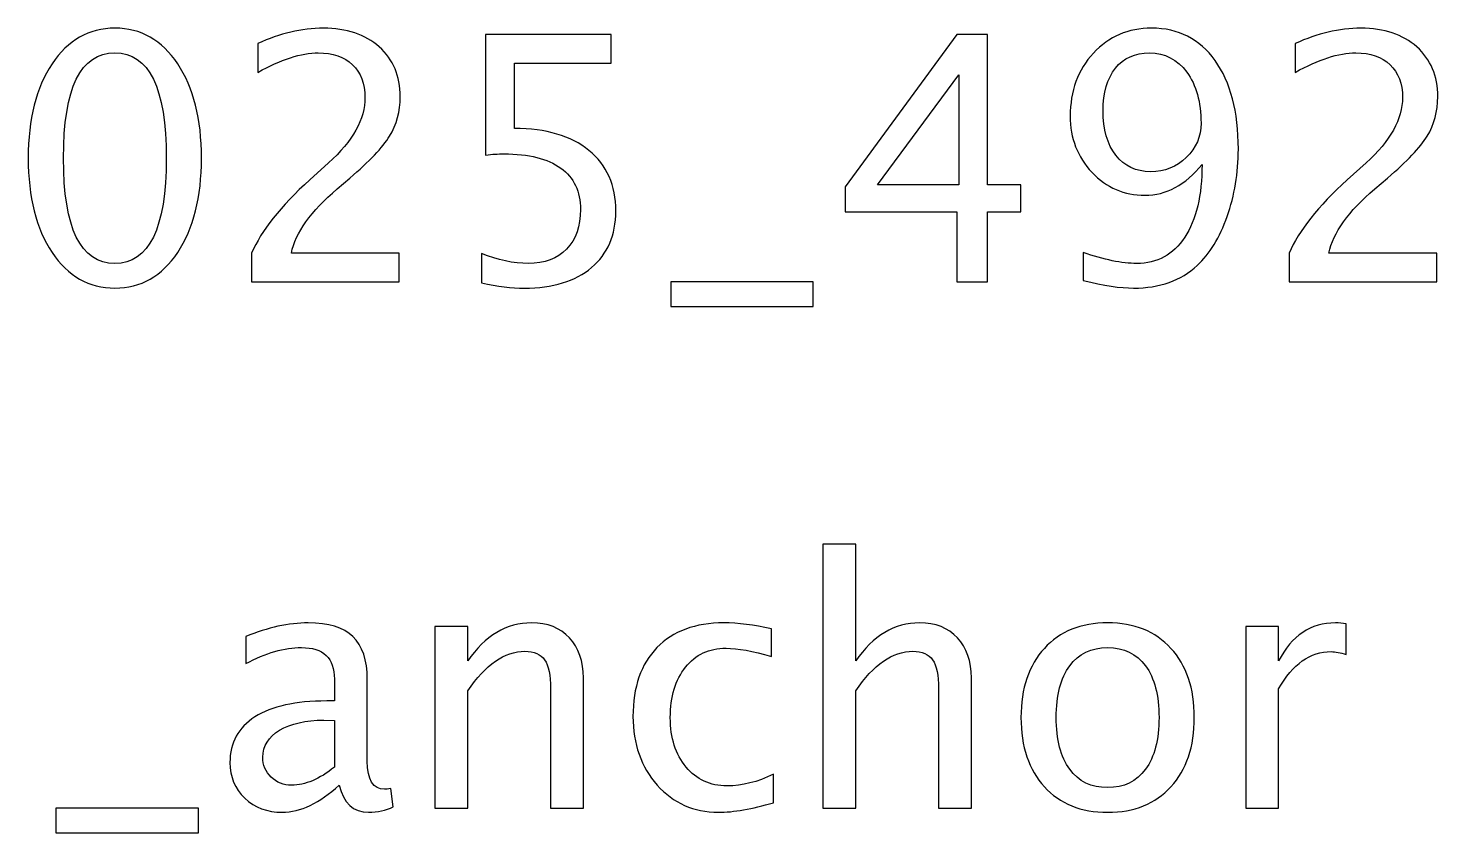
# Model space of a CAD drawing. Header units: centimetres. Extents: x -23.8 to 24.1, y -26.5 to 28.7.
# Drawn here: x 10.29 to 21.18, y 14.28 to 20.5 of the extents above; entities that cross this region are included whole.
import ezdxf

# ---------------------------------------------------------------- set-up
doc = ezdxf.new("R2010")
doc.units = ezdxf.units.CM
doc.header["$MEASUREMENT"] = 0
doc.layers.add('Layer 1', color=7, linetype='Continuous')

msp = doc.modelspace()

# ---------------------------------------------------------------- linework, layer by layer
at = {"layer": 'Layer 1'}
for points, knots in [([(10.9564, 18.4913), (10.75576, 18.4913), (10.59392, 18.58346), (10.47133, 18.76734), (10.47133, 18.76734), (10.3483, 18.95123), (10.28701, 19.19376), (10.28701, 19.49539), (10.28701, 19.49539), (10.28701, 19.79701), (10.3483, 20.03955), (10.47133, 20.22343), (10.47133, 20.22343), (10.59392, 20.40732), (10.75576, 20.49948), (10.9564, 20.49948), (10.9564, 20.49948), (11.15793, 20.49948), (11.31976, 20.40776), (11.44235, 20.22431), (11.44235, 20.22431), (11.5645, 20.04087), (11.6258, 19.79789), (11.6258, 19.49539), (11.6258, 19.49539), (11.6258, 19.19376), (11.5645, 18.95123), (11.44235, 18.76734), (11.44235, 18.76734), (11.31976, 18.58346), (11.15793, 18.4913), (10.9564, 18.4913)], [0, 0, 0, 0, 0.11111111, 0.11111111, 0.11111111, 0.11111111, 0.22222222, 0.22222222, 0.22222222, 0.22222222, 0.33333333, 0.33333333, 0.33333333, 0.33333333, 0.44444444, 0.44444444, 0.44444444, 0.44444444, 0.55555556, 0.55555556, 0.55555556, 0.55555556, 0.66666667, 0.66666667, 0.66666667, 0.66666667, 0.77777778, 0.77777778, 0.77777778, 0.77777778, 1, 1, 1, 1]), ([(12.01297, 18.53892), (12.01297, 18.53892), (12.01297, 18.76117), (12.01297, 18.76117), (12.01297, 18.76117), (12.08706, 18.93447), (12.23655, 19.12365), (12.46188, 19.32782), (12.46188, 19.32782), (12.46188, 19.32782), (12.6074, 19.45835), (12.6074, 19.45835), (12.6074, 19.45835), (12.79482, 19.62856), (12.88874, 19.79701), (12.88874, 19.96458), (12.88874, 19.96458), (12.88874, 20.07174), (12.85655, 20.15552), (12.79261, 20.21682), (12.79261, 20.21682), (12.72867, 20.27811), (12.64004, 20.30898), (12.52759, 20.30898), (12.52759, 20.30898), (12.39618, 20.30898), (12.24052, 20.25871), (12.0606, 20.15817), (12.0606, 20.15817), (12.0606, 20.15817), (12.0606, 20.38042), (12.0606, 20.38042), (12.0606, 20.38042), (12.23037, 20.45979), (12.39927, 20.49948), (12.56772, 20.49948), (12.56772, 20.49948), (12.74675, 20.49948), (12.89051, 20.45141), (12.99899, 20.35484), (12.99899, 20.35484), (13.10702, 20.25827), (13.16126, 20.13039), (13.16126, 19.97075), (13.16126, 19.97075), (13.16126, 19.8561), (13.13392, 19.75424), (13.07924, 19.6656), (13.07924, 19.6656), (13.02412, 19.57653), (12.92226, 19.46893), (12.77277, 19.34193), (12.77277, 19.34193), (12.77277, 19.34193), (12.67443, 19.25814), (12.67443, 19.25814), (12.67443, 19.25814), (12.46982, 19.08484), (12.35164, 18.91904), (12.31989, 18.76117), (12.31989, 18.76117), (12.31989, 18.76117), (13.15333, 18.76117), (13.15333, 18.76117), (13.15333, 18.76117), (13.15333, 18.76117), (13.15333, 18.53892), (13.15333, 18.53892), (13.15333, 18.53892), (13.15333, 18.53892), (12.01297, 18.53892), (12.01297, 18.53892)], [0, 0, 0, 0, 0.05263158, 0.05263158, 0.05263158, 0.05263158, 0.10526316, 0.10526316, 0.10526316, 0.10526316, 0.15789474, 0.15789474, 0.15789474, 0.15789474, 0.21052632, 0.21052632, 0.21052632, 0.21052632, 0.26315789, 0.26315789, 0.26315789, 0.26315789, 0.31578947, 0.31578947, 0.31578947, 0.31578947, 0.36842105, 0.36842105, 0.36842105, 0.36842105, 0.42105263, 0.42105263, 0.42105263, 0.42105263, 0.47368421, 0.47368421, 0.47368421, 0.47368421, 0.52631579, 0.52631579, 0.52631579, 0.52631579, 0.57894737, 0.57894737, 0.57894737, 0.57894737, 0.63157895, 0.63157895, 0.63157895, 0.63157895, 0.68421053, 0.68421053, 0.68421053, 0.68421053, 0.73684211, 0.73684211, 0.73684211, 0.73684211, 0.78947368, 0.78947368, 0.78947368, 0.78947368, 0.84210526, 0.84210526, 0.84210526, 0.84210526, 0.89473684, 0.89473684, 0.89473684, 0.89473684, 1, 1, 1, 1]), ([(18.43705, 18.5495), (18.43705, 18.5495), (18.43705, 18.76646), (18.43705, 18.76646), (18.43705, 18.76646), (18.59889, 18.71002), (18.73647, 18.68179), (18.85025, 18.68179), (18.85025, 18.68179), (19.00855, 18.68179), (19.13247, 18.74926), (19.22154, 18.8842), (19.22154, 18.8842), (19.31062, 19.01914), (19.35516, 19.20699), (19.35516, 19.44732), (19.35516, 19.44732), (19.22595, 19.28813), (19.07911, 19.20831), (18.91419, 19.20831), (18.91419, 19.20831), (18.75323, 19.20831), (18.61653, 19.26741), (18.50452, 19.38603), (18.50452, 19.38603), (18.39252, 19.50465), (18.33651, 19.64885), (18.33651, 19.8195), (18.33651, 19.8195), (18.33651, 20.01529), (18.39604, 20.17757), (18.51555, 20.30633), (18.51555, 20.30633), (18.63461, 20.4351), (18.78454, 20.49948), (18.96534, 20.49948), (18.96534, 20.49948), (19.17304, 20.49948), (19.33664, 20.41614), (19.45614, 20.24945), (19.45614, 20.24945), (19.57564, 20.08276), (19.63562, 19.85478), (19.63562, 19.56506), (19.63562, 19.56506), (19.63562, 19.38073), (19.60695, 19.20743), (19.54919, 19.04516), (19.54919, 19.04516), (19.49142, 18.88244), (19.41425, 18.75632), (19.31679, 18.66592), (19.31679, 18.66592), (19.19244, 18.5495), (19.0284, 18.4913), (18.82555, 18.4913), (18.82555, 18.4913), (18.72545, 18.4913), (18.59625, 18.5107), (18.43705, 18.5495)], [0, 0, 0, 0, 0.0625, 0.0625, 0.0625, 0.0625, 0.125, 0.125, 0.125, 0.125, 0.1875, 0.1875, 0.1875, 0.1875, 0.25, 0.25, 0.25, 0.25, 0.3125, 0.3125, 0.3125, 0.3125, 0.375, 0.375, 0.375, 0.375, 0.4375, 0.4375, 0.4375, 0.4375, 0.5, 0.5, 0.5, 0.5, 0.5625, 0.5625, 0.5625, 0.5625, 0.625, 0.625, 0.625, 0.625, 0.6875, 0.6875, 0.6875, 0.6875, 0.75, 0.75, 0.75, 0.75, 0.8125, 0.8125, 0.8125, 0.8125, 0.875, 0.875, 0.875, 0.875, 1, 1, 1, 1]), ([(20.02808, 18.53892), (20.02808, 18.53892), (20.02808, 18.76117), (20.02808, 18.76117), (20.02808, 18.76117), (20.10217, 18.93447), (20.25166, 19.12365), (20.47699, 19.32782), (20.47699, 19.32782), (20.47699, 19.32782), (20.62251, 19.45835), (20.62251, 19.45835), (20.62251, 19.45835), (20.80993, 19.62856), (20.90385, 19.79701), (20.90385, 19.96458), (20.90385, 19.96458), (20.90385, 20.07174), (20.87166, 20.15552), (20.80772, 20.21682), (20.80772, 20.21682), (20.74378, 20.27811), (20.65515, 20.30898), (20.5427, 20.30898), (20.5427, 20.30898), (20.41129, 20.30898), (20.25563, 20.25871), (20.07571, 20.15817), (20.07571, 20.15817), (20.07571, 20.15817), (20.07571, 20.38042), (20.07571, 20.38042), (20.07571, 20.38042), (20.24548, 20.45979), (20.41438, 20.49948), (20.58283, 20.49948), (20.58283, 20.49948), (20.76186, 20.49948), (20.90562, 20.45141), (21.0141, 20.35484), (21.0141, 20.35484), (21.12213, 20.25827), (21.17637, 20.13039), (21.17637, 19.97075), (21.17637, 19.97075), (21.17637, 19.8561), (21.14903, 19.75424), (21.09435, 19.6656), (21.09435, 19.6656), (21.03923, 19.57653), (20.93737, 19.46893), (20.78788, 19.34193), (20.78788, 19.34193), (20.78788, 19.34193), (20.68954, 19.25814), (20.68954, 19.25814), (20.68954, 19.25814), (20.48493, 19.08484), (20.36675, 18.91904), (20.335, 18.76117), (20.335, 18.76117), (20.335, 18.76117), (21.16844, 18.76117), (21.16844, 18.76117), (21.16844, 18.76117), (21.16844, 18.76117), (21.16844, 18.53892), (21.16844, 18.53892), (21.16844, 18.53892), (21.16844, 18.53892), (20.02808, 18.53892), (20.02808, 18.53892)], [0, 0, 0, 0, 0.05263158, 0.05263158, 0.05263158, 0.05263158, 0.10526316, 0.10526316, 0.10526316, 0.10526316, 0.15789474, 0.15789474, 0.15789474, 0.15789474, 0.21052632, 0.21052632, 0.21052632, 0.21052632, 0.26315789, 0.26315789, 0.26315789, 0.26315789, 0.31578947, 0.31578947, 0.31578947, 0.31578947, 0.36842105, 0.36842105, 0.36842105, 0.36842105, 0.42105263, 0.42105263, 0.42105263, 0.42105263, 0.47368421, 0.47368421, 0.47368421, 0.47368421, 0.52631579, 0.52631579, 0.52631579, 0.52631579, 0.57894737, 0.57894737, 0.57894737, 0.57894737, 0.63157895, 0.63157895, 0.63157895, 0.63157895, 0.68421053, 0.68421053, 0.68421053, 0.68421053, 0.73684211, 0.73684211, 0.73684211, 0.73684211, 0.78947368, 0.78947368, 0.78947368, 0.78947368, 0.84210526, 0.84210526, 0.84210526, 0.84210526, 0.89473684, 0.89473684, 0.89473684, 0.89473684, 1, 1, 1, 1]), ([(13.78921, 18.53098), (13.78921, 18.53098), (13.78921, 18.75852), (13.78921, 18.75852), (13.78921, 18.75852), (13.91577, 18.70737), (14.03571, 18.68179), (14.15037, 18.68179), (14.15037, 18.68179), (14.2756, 18.68179), (14.37438, 18.71884), (14.44626, 18.79292), (14.44626, 18.79292), (14.51814, 18.867), (14.55386, 18.96887), (14.55386, 19.09851), (14.55386, 19.09851), (14.55386, 19.23786), (14.50314, 19.34458), (14.40172, 19.41822), (14.40172, 19.41822), (14.3003, 19.49186), (14.15345, 19.52846), (13.96163, 19.52846), (13.96163, 19.52846), (13.91709, 19.52846), (13.86991, 19.52537), (13.82096, 19.5192), (13.82096, 19.5192), (13.82096, 19.5192), (13.82096, 20.45186), (13.82096, 20.45186), (13.82096, 20.45186), (13.82096, 20.45186), (14.78933, 20.45186), (14.78933, 20.45186), (14.78933, 20.45186), (14.78933, 20.45186), (14.78933, 20.22961), (14.78933, 20.22961), (14.78933, 20.22961), (14.78933, 20.22961), (14.04321, 20.22961), (14.04321, 20.22961), (14.04321, 20.22961), (14.04321, 20.22961), (14.04321, 19.72425), (14.04321, 19.72425), (14.04321, 19.72425), (14.28927, 19.72425), (14.4811, 19.66781), (14.61912, 19.55492), (14.61912, 19.55492), (14.75714, 19.44247), (14.82638, 19.28637), (14.82638, 19.08661), (14.82638, 19.08661), (14.82638, 18.90052), (14.76376, 18.755), (14.63852, 18.6496), (14.63852, 18.6496), (14.51329, 18.54421), (14.34043, 18.4913), (14.11994, 18.4913), (14.11994, 18.4913), (14.0216, 18.4913), (13.91136, 18.50452), (13.78921, 18.53098)], [0, 0, 0, 0, 0.05555556, 0.05555556, 0.05555556, 0.05555556, 0.11111111, 0.11111111, 0.11111111, 0.11111111, 0.16666667, 0.16666667, 0.16666667, 0.16666667, 0.22222222, 0.22222222, 0.22222222, 0.22222222, 0.27777778, 0.27777778, 0.27777778, 0.27777778, 0.33333333, 0.33333333, 0.33333333, 0.33333333, 0.38888889, 0.38888889, 0.38888889, 0.38888889, 0.44444444, 0.44444444, 0.44444444, 0.44444444, 0.5, 0.5, 0.5, 0.5, 0.55555556, 0.55555556, 0.55555556, 0.55555556, 0.61111111, 0.61111111, 0.61111111, 0.61111111, 0.66666667, 0.66666667, 0.66666667, 0.66666667, 0.72222222, 0.72222222, 0.72222222, 0.72222222, 0.77777778, 0.77777778, 0.77777778, 0.77777778, 0.83333333, 0.83333333, 0.83333333, 0.83333333, 0.88888889, 0.88888889, 0.88888889, 0.88888889, 1, 1, 1, 1]), ([(17.45986, 18.53892), (17.45986, 18.53892), (17.45986, 19.08132), (17.45986, 19.08132), (17.45986, 19.08132), (17.45986, 19.08132), (16.59732, 19.08132), (16.59732, 19.08132), (16.59732, 19.08132), (16.59732, 19.08132), (16.59732, 19.27446), (16.59732, 19.27446), (16.59732, 19.27446), (16.59732, 19.27446), (17.45986, 20.45186), (17.45986, 20.45186), (17.45986, 20.45186), (17.45986, 20.45186), (17.69798, 20.45186), (17.69798, 20.45186), (17.69798, 20.45186), (17.69798, 20.45186), (17.69798, 19.29034), (17.69798, 19.29034), (17.69798, 19.29034), (17.69798, 19.29034), (17.95463, 19.29034), (17.95463, 19.29034), (17.95463, 19.29034), (17.95463, 19.29034), (17.95463, 19.08132), (17.95463, 19.08132), (17.95463, 19.08132), (17.95463, 19.08132), (17.69798, 19.08132), (17.69798, 19.08132), (17.69798, 19.08132), (17.69798, 19.08132), (17.69798, 18.53892), (17.69798, 18.53892), (17.69798, 18.53892), (17.69798, 18.53892), (17.45986, 18.53892), (17.45986, 18.53892)], [0, 0, 0, 0, 0.08333333, 0.08333333, 0.08333333, 0.08333333, 0.16666667, 0.16666667, 0.16666667, 0.16666667, 0.25, 0.25, 0.25, 0.25, 0.33333333, 0.33333333, 0.33333333, 0.33333333, 0.41666667, 0.41666667, 0.41666667, 0.41666667, 0.5, 0.5, 0.5, 0.5, 0.58333333, 0.58333333, 0.58333333, 0.58333333, 0.66666667, 0.66666667, 0.66666667, 0.66666667, 0.75, 0.75, 0.75, 0.75, 0.83333333, 0.83333333, 0.83333333, 0.83333333, 1, 1, 1, 1]), ([(10.95596, 18.68179), (11.22099, 18.68179), (11.35328, 18.95299), (11.35328, 19.49539), (11.35328, 19.49539), (11.35328, 20.03778), (11.22099, 20.30898), (10.95596, 20.30898), (10.95596, 20.30898), (10.69182, 20.30898), (10.55953, 20.03778), (10.55953, 19.49539), (10.55953, 19.49539), (10.55953, 18.95299), (10.69182, 18.68179), (10.95596, 18.68179)], [0, 0, 0, 0, 0.2, 0.2, 0.2, 0.2, 0.4, 0.4, 0.4, 0.4, 0.6, 0.6, 0.6, 0.6, 1, 1, 1, 1]), ([(18.59051, 19.86272), (18.59051, 19.7172), (18.62359, 19.6021), (18.68973, 19.51744), (18.68973, 19.51744), (18.75588, 19.43321), (18.84495, 19.39088), (18.9574, 19.39088), (18.9574, 19.39088), (19.06544, 19.39088), (19.1576, 19.42748), (19.23345, 19.50068), (19.23345, 19.50068), (19.3093, 19.57388), (19.34722, 19.66252), (19.34722, 19.7657), (19.34722, 19.7657), (19.34722, 19.92886), (19.31062, 20.06027), (19.23698, 20.15949), (19.23698, 20.15949), (19.16378, 20.25915), (19.06764, 20.30898), (18.94814, 20.30898), (18.94814, 20.30898), (18.83657, 20.30898), (18.74926, 20.26929), (18.68576, 20.18992), (18.68576, 20.18992), (18.62226, 20.11054), (18.59051, 20.00162), (18.59051, 19.86272)], [0, 0, 0, 0, 0.11111111, 0.11111111, 0.11111111, 0.11111111, 0.22222222, 0.22222222, 0.22222222, 0.22222222, 0.33333333, 0.33333333, 0.33333333, 0.33333333, 0.44444444, 0.44444444, 0.44444444, 0.44444444, 0.55555556, 0.55555556, 0.55555556, 0.55555556, 0.66666667, 0.66666667, 0.66666667, 0.66666667, 0.77777778, 0.77777778, 0.77777778, 0.77777778, 1, 1, 1, 1]), ([(16.84823, 19.29034), (16.84823, 19.29034), (17.47573, 19.29034), (17.47573, 19.29034), (17.47573, 19.29034), (17.47573, 19.29034), (17.47573, 20.13788), (17.47573, 20.13788), (17.47573, 20.13788), (17.47573, 20.13788), (16.84823, 19.29034), (16.84823, 19.29034)], [0, 0, 0, 0, 0.25, 0.25, 0.25, 0.25, 0.5, 0.5, 0.5, 0.5, 1, 1, 1, 1]), ([(15.25059, 18.34842), (15.25059, 18.34842), (15.25059, 18.53892), (15.25059, 18.53892), (15.25059, 18.53892), (15.25059, 18.53892), (16.35126, 18.53892), (16.35126, 18.53892), (16.35126, 18.53892), (16.35126, 18.53892), (16.35126, 18.34842), (16.35126, 18.34842), (16.35126, 18.34842), (16.35126, 18.34842), (15.25059, 18.34842), (15.25059, 18.34842)], [0, 0, 0, 0, 0.2, 0.2, 0.2, 0.2, 0.4, 0.4, 0.4, 0.4, 0.6, 0.6, 0.6, 0.6, 1, 1, 1, 1]), ([(16.42535, 14.47316), (16.42535, 14.47316), (16.42535, 16.51309), (16.42535, 16.51309), (16.42535, 16.51309), (16.42535, 16.51309), (16.67935, 16.51309), (16.67935, 16.51309), (16.67935, 16.51309), (16.67935, 16.51309), (16.67935, 15.61043), (16.67935, 15.61043), (16.67935, 15.61043), (16.81385, 15.80666), (16.97877, 15.90455), (17.17368, 15.90455), (17.17368, 15.90455), (17.29627, 15.90455), (17.39372, 15.86619), (17.4656, 15.78902), (17.4656, 15.78902), (17.53748, 15.71229), (17.57364, 15.60866), (17.57364, 15.47902), (17.57364, 15.47902), (17.57364, 15.47902), (17.57364, 14.47316), (17.57364, 14.47316), (17.57364, 14.47316), (17.57364, 14.47316), (17.31964, 14.47316), (17.31964, 14.47316), (17.31964, 14.47316), (17.31964, 14.47316), (17.31964, 15.39611), (17.31964, 15.39611), (17.31964, 15.39611), (17.31964, 15.50018), (17.30421, 15.57427), (17.27378, 15.61836), (17.27378, 15.61836), (17.24291, 15.6629), (17.1922, 15.68495), (17.1212, 15.68495), (17.1212, 15.68495), (16.9651, 15.68495), (16.81781, 15.58309), (16.67935, 15.37936), (16.67935, 15.37936), (16.67935, 15.37936), (16.67935, 14.47316), (16.67935, 14.47316), (16.67935, 14.47316), (16.67935, 14.47316), (16.42535, 14.47316), (16.42535, 14.47316)], [0, 0, 0, 0, 0.06666667, 0.06666667, 0.06666667, 0.06666667, 0.13333333, 0.13333333, 0.13333333, 0.13333333, 0.2, 0.2, 0.2, 0.2, 0.26666667, 0.26666667, 0.26666667, 0.26666667, 0.33333333, 0.33333333, 0.33333333, 0.33333333, 0.4, 0.4, 0.4, 0.4, 0.46666667, 0.46666667, 0.46666667, 0.46666667, 0.53333333, 0.53333333, 0.53333333, 0.53333333, 0.6, 0.6, 0.6, 0.6, 0.66666667, 0.66666667, 0.66666667, 0.66666667, 0.73333333, 0.73333333, 0.73333333, 0.73333333, 0.8, 0.8, 0.8, 0.8, 0.86666667, 0.86666667, 0.86666667, 0.86666667, 1, 1, 1, 1]), ([(12.68987, 14.65175), (12.5373, 14.51152), (12.39045, 14.44141), (12.24934, 14.44141), (12.24934, 14.44141), (12.13337, 14.44141), (12.03679, 14.47757), (11.96051, 14.55033), (11.96051, 14.55033), (11.88378, 14.62309), (11.84541, 14.71481), (11.84541, 14.8255), (11.84541, 14.8255), (11.84541, 14.97851), (11.90979, 15.09625), (12.03856, 15.17827), (12.03856, 15.17827), (12.16732, 15.26029), (12.35209, 15.3013), (12.59286, 15.3013), (12.59286, 15.3013), (12.59286, 15.3013), (12.65239, 15.3013), (12.65239, 15.3013), (12.65239, 15.3013), (12.65239, 15.3013), (12.65239, 15.4702), (12.65239, 15.4702), (12.65239, 15.4702), (12.65239, 15.63292), (12.56772, 15.71405), (12.39795, 15.71405), (12.39795, 15.71405), (12.26654, 15.71405), (12.12278, 15.6726), (11.96712, 15.5897), (11.96712, 15.5897), (11.96712, 15.5897), (11.96712, 15.79872), (11.96712, 15.79872), (11.96712, 15.79872), (12.13822, 15.86928), (12.29961, 15.90455), (12.45087, 15.90455), (12.45087, 15.90455), (12.60653, 15.90455), (12.72162, 15.86928), (12.79526, 15.79828), (12.79526, 15.79828), (12.86935, 15.72728), (12.90639, 15.61792), (12.90639, 15.4702), (12.90639, 15.4702), (12.90639, 15.4702), (12.90639, 14.83652), (12.90639, 14.83652), (12.90639, 14.83652), (12.90639, 14.69144), (12.95093, 14.61868), (13.04044, 14.61868), (13.04044, 14.61868), (13.05147, 14.61868), (13.06778, 14.62044), (13.08939, 14.62397), (13.08939, 14.62397), (13.08939, 14.62397), (13.10747, 14.48286), (13.10747, 14.48286), (13.10747, 14.48286), (13.04971, 14.45508), (12.98621, 14.44141), (12.91653, 14.44141), (12.91653, 14.44141), (12.79791, 14.44141), (12.7225, 14.51152), (12.68987, 14.65175)], [0, 0, 0, 0, 0.05, 0.05, 0.05, 0.05, 0.1, 0.1, 0.1, 0.1, 0.15, 0.15, 0.15, 0.15, 0.2, 0.2, 0.2, 0.2, 0.25, 0.25, 0.25, 0.25, 0.3, 0.3, 0.3, 0.3, 0.35, 0.35, 0.35, 0.35, 0.4, 0.4, 0.4, 0.4, 0.45, 0.45, 0.45, 0.45, 0.5, 0.5, 0.5, 0.5, 0.55, 0.55, 0.55, 0.55, 0.6, 0.6, 0.6, 0.6, 0.65, 0.65, 0.65, 0.65, 0.7, 0.7, 0.7, 0.7, 0.75, 0.75, 0.75, 0.75, 0.8, 0.8, 0.8, 0.8, 0.85, 0.85, 0.85, 0.85, 0.9, 0.9, 0.9, 0.9, 1, 1, 1, 1]), ([(13.42806, 14.47316), (13.42806, 14.47316), (13.42806, 15.87545), (13.42806, 15.87545), (13.42806, 15.87545), (13.42806, 15.87545), (13.68206, 15.87545), (13.68206, 15.87545), (13.68206, 15.87545), (13.68206, 15.87545), (13.68206, 15.61043), (13.68206, 15.61043), (13.68206, 15.61043), (13.81656, 15.80666), (13.98148, 15.90455), (14.17639, 15.90455), (14.17639, 15.90455), (14.29898, 15.90455), (14.39643, 15.86619), (14.46831, 15.78902), (14.46831, 15.78902), (14.54019, 15.71229), (14.57635, 15.60866), (14.57635, 15.47902), (14.57635, 15.47902), (14.57635, 15.47902), (14.57635, 14.47316), (14.57635, 14.47316), (14.57635, 14.47316), (14.57635, 14.47316), (14.32235, 14.47316), (14.32235, 14.47316), (14.32235, 14.47316), (14.32235, 14.47316), (14.32235, 15.39611), (14.32235, 15.39611), (14.32235, 15.39611), (14.32235, 15.50018), (14.30692, 15.57427), (14.27649, 15.61836), (14.27649, 15.61836), (14.24562, 15.6629), (14.19491, 15.68495), (14.12391, 15.68495), (14.12391, 15.68495), (13.96781, 15.68495), (13.82052, 15.58309), (13.68206, 15.37936), (13.68206, 15.37936), (13.68206, 15.37936), (13.68206, 14.47316), (13.68206, 14.47316), (13.68206, 14.47316), (13.68206, 14.47316), (13.42806, 14.47316), (13.42806, 14.47316)], [0, 0, 0, 0, 0.06666667, 0.06666667, 0.06666667, 0.06666667, 0.13333333, 0.13333333, 0.13333333, 0.13333333, 0.2, 0.2, 0.2, 0.2, 0.26666667, 0.26666667, 0.26666667, 0.26666667, 0.33333333, 0.33333333, 0.33333333, 0.33333333, 0.4, 0.4, 0.4, 0.4, 0.46666667, 0.46666667, 0.46666667, 0.46666667, 0.53333333, 0.53333333, 0.53333333, 0.53333333, 0.6, 0.6, 0.6, 0.6, 0.66666667, 0.66666667, 0.66666667, 0.66666667, 0.73333333, 0.73333333, 0.73333333, 0.73333333, 0.8, 0.8, 0.8, 0.8, 0.86666667, 0.86666667, 0.86666667, 0.86666667, 1, 1, 1, 1]), ([(16.04391, 14.51549), (15.87942, 14.4661), (15.73743, 14.44141), (15.61793, 14.44141), (15.61793, 14.44141), (15.42831, 14.44141), (15.27132, 14.51152), (15.14653, 14.65131), (15.14653, 14.65131), (15.02173, 14.79154), (14.95911, 14.96837), (14.95911, 15.18136), (14.95911, 15.18136), (14.95911, 15.4089), (15.02085, 15.58661), (15.14432, 15.71361), (15.14432, 15.71361), (15.26779, 15.84105), (15.44021, 15.90455), (15.66158, 15.90455), (15.66158, 15.90455), (15.7705, 15.90455), (15.89309, 15.88956), (16.02803, 15.85957), (16.02803, 15.85957), (16.02803, 15.85957), (16.02803, 15.64526), (16.02803, 15.64526), (16.02803, 15.64526), (15.88471, 15.6876), (15.76786, 15.70876), (15.6779, 15.70876), (15.6779, 15.70876), (15.54737, 15.70876), (15.44286, 15.65981), (15.36481, 15.56236), (15.36481, 15.56236), (15.28676, 15.46491), (15.24751, 15.33482), (15.24751, 15.17254), (15.24751, 15.17254), (15.24751, 15.01511), (15.28808, 14.88811), (15.36878, 14.79066), (15.36878, 14.79066), (15.44948, 14.69365), (15.55487, 14.64514), (15.68584, 14.64514), (15.68584, 14.64514), (15.80181, 14.64514), (15.92087, 14.67513), (16.04391, 14.7351), (16.04391, 14.7351), (16.04391, 14.7351), (16.04391, 14.51549), (16.04391, 14.51549)], [0, 0, 0, 0, 0.06666667, 0.06666667, 0.06666667, 0.06666667, 0.13333333, 0.13333333, 0.13333333, 0.13333333, 0.2, 0.2, 0.2, 0.2, 0.26666667, 0.26666667, 0.26666667, 0.26666667, 0.33333333, 0.33333333, 0.33333333, 0.33333333, 0.4, 0.4, 0.4, 0.4, 0.46666667, 0.46666667, 0.46666667, 0.46666667, 0.53333333, 0.53333333, 0.53333333, 0.53333333, 0.6, 0.6, 0.6, 0.6, 0.66666667, 0.66666667, 0.66666667, 0.66666667, 0.73333333, 0.73333333, 0.73333333, 0.73333333, 0.8, 0.8, 0.8, 0.8, 0.86666667, 0.86666667, 0.86666667, 0.86666667, 1, 1, 1, 1]), ([(18.6258, 14.44141), (18.41987, 14.44141), (18.25671, 14.50711), (18.13676, 14.63852), (18.13676, 14.63852), (18.01638, 14.76993), (17.9564, 14.94853), (17.9564, 15.17386), (17.9564, 15.17386), (17.9564, 15.39876), (18.01638, 15.57691), (18.13676, 15.70788), (18.13676, 15.70788), (18.25671, 15.83885), (18.41987, 15.90455), (18.6258, 15.90455), (18.6258, 15.90455), (18.83173, 15.90455), (18.99489, 15.83885), (19.11484, 15.70788), (19.11484, 15.70788), (19.23522, 15.57691), (19.29519, 15.39876), (19.29519, 15.17386), (19.29519, 15.17386), (19.29519, 14.94853), (19.23522, 14.76993), (19.11484, 14.63852), (19.11484, 14.63852), (18.99489, 14.50711), (18.83173, 14.44141), (18.6258, 14.44141)], [0, 0, 0, 0, 0.11111111, 0.11111111, 0.11111111, 0.11111111, 0.22222222, 0.22222222, 0.22222222, 0.22222222, 0.33333333, 0.33333333, 0.33333333, 0.33333333, 0.44444444, 0.44444444, 0.44444444, 0.44444444, 0.55555556, 0.55555556, 0.55555556, 0.55555556, 0.66666667, 0.66666667, 0.66666667, 0.66666667, 0.77777778, 0.77777778, 0.77777778, 0.77777778, 1, 1, 1, 1]), ([(19.69295, 14.47316), (19.69295, 14.47316), (19.69295, 15.87545), (19.69295, 15.87545), (19.69295, 15.87545), (19.69295, 15.87545), (19.94695, 15.87545), (19.94695, 15.87545), (19.94695, 15.87545), (19.94695, 15.87545), (19.94695, 15.61043), (19.94695, 15.61043), (19.94695, 15.61043), (20.04793, 15.80666), (20.19433, 15.90455), (20.3866, 15.90455), (20.3866, 15.90455), (20.41262, 15.90455), (20.43996, 15.90235), (20.46818, 15.89794), (20.46818, 15.89794), (20.46818, 15.89794), (20.46818, 15.66026), (20.46818, 15.66026), (20.46818, 15.66026), (20.42408, 15.67481), (20.38528, 15.6823), (20.35176, 15.6823), (20.35176, 15.6823), (20.19037, 15.6823), (20.05543, 15.58705), (19.94695, 15.39611), (19.94695, 15.39611), (19.94695, 15.39611), (19.94695, 14.47316), (19.94695, 14.47316), (19.94695, 14.47316), (19.94695, 14.47316), (19.69295, 14.47316), (19.69295, 14.47316)], [0, 0, 0, 0, 0.09090909, 0.09090909, 0.09090909, 0.09090909, 0.18181818, 0.18181818, 0.18181818, 0.18181818, 0.27272727, 0.27272727, 0.27272727, 0.27272727, 0.36363636, 0.36363636, 0.36363636, 0.36363636, 0.45454545, 0.45454545, 0.45454545, 0.45454545, 0.54545455, 0.54545455, 0.54545455, 0.54545455, 0.63636364, 0.63636364, 0.63636364, 0.63636364, 0.72727273, 0.72727273, 0.72727273, 0.72727273, 0.81818182, 0.81818182, 0.81818182, 0.81818182, 1, 1, 1, 1]), ([(18.62536, 14.63191), (18.75104, 14.63191), (18.84893, 14.67909), (18.9186, 14.7739), (18.9186, 14.7739), (18.98784, 14.86827), (19.02267, 15.00189), (19.02267, 15.17386), (19.02267, 15.17386), (19.02267, 15.3454), (18.98784, 15.47858), (18.9186, 15.57294), (18.9186, 15.57294), (18.84893, 15.66687), (18.75104, 15.71405), (18.62536, 15.71405), (18.62536, 15.71405), (18.49924, 15.71405), (18.40135, 15.66687), (18.33255, 15.57294), (18.33255, 15.57294), (18.26332, 15.47858), (18.22893, 15.3454), (18.22893, 15.17386), (18.22893, 15.17386), (18.22893, 15.00189), (18.26332, 14.86827), (18.33255, 14.7739), (18.33255, 14.7739), (18.40135, 14.67909), (18.49924, 14.63191), (18.62536, 14.63191)], [0, 0, 0, 0, 0.11111111, 0.11111111, 0.11111111, 0.11111111, 0.22222222, 0.22222222, 0.22222222, 0.22222222, 0.33333333, 0.33333333, 0.33333333, 0.33333333, 0.44444444, 0.44444444, 0.44444444, 0.44444444, 0.55555556, 0.55555556, 0.55555556, 0.55555556, 0.66666667, 0.66666667, 0.66666667, 0.66666667, 0.77777778, 0.77777778, 0.77777778, 0.77777778, 1, 1, 1, 1]), ([(12.65239, 14.79022), (12.65239, 14.79022), (12.65239, 15.15049), (12.65239, 15.15049), (12.65239, 15.15049), (12.65239, 15.15049), (12.57081, 15.15314), (12.57081, 15.15314), (12.57081, 15.15314), (12.4297, 15.15314), (12.31593, 15.12712), (12.22906, 15.07509), (12.22906, 15.07509), (12.14263, 15.02261), (12.09941, 14.95338), (12.09941, 14.86695), (12.09941, 14.86695), (12.09941, 14.80653), (12.12102, 14.75538), (12.16379, 14.71349), (12.16379, 14.71349), (12.20701, 14.6716), (12.25948, 14.65043), (12.32166, 14.65043), (12.32166, 14.65043), (12.42749, 14.65043), (12.53774, 14.69717), (12.65239, 14.79022)], [0, 0, 0, 0, 0.125, 0.125, 0.125, 0.125, 0.25, 0.25, 0.25, 0.25, 0.375, 0.375, 0.375, 0.375, 0.5, 0.5, 0.5, 0.5, 0.625, 0.625, 0.625, 0.625, 0.75, 0.75, 0.75, 0.75, 1, 1, 1, 1]), ([(10.50133, 14.28266), (10.50133, 14.28266), (10.50133, 14.47316), (10.50133, 14.47316), (10.50133, 14.47316), (10.50133, 14.47316), (11.602, 14.47316), (11.602, 14.47316), (11.602, 14.47316), (11.602, 14.47316), (11.602, 14.28266), (11.602, 14.28266), (11.602, 14.28266), (11.602, 14.28266), (10.50133, 14.28266), (10.50133, 14.28266)], [0, 0, 0, 0, 0.2, 0.2, 0.2, 0.2, 0.4, 0.4, 0.4, 0.4, 0.6, 0.6, 0.6, 0.6, 1, 1, 1, 1])]:
    msp.add_open_spline(points, degree=3, knots=knots, dxfattribs=at)

doc.saveas('drawing.dxf')
